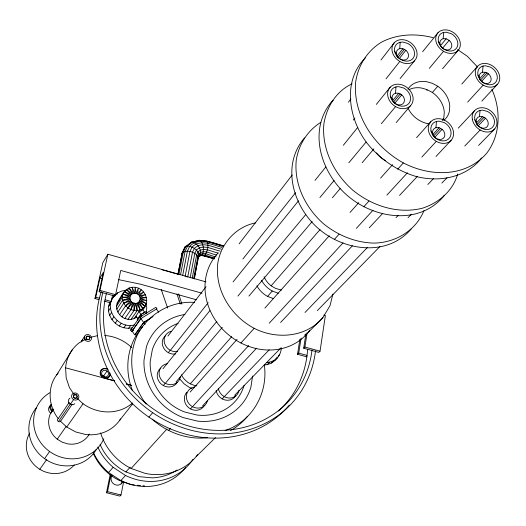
<?xml version="1.0" encoding="UTF-8"?>
<svg xmlns="http://www.w3.org/2000/svg" width="526" height="526" viewBox="0 0 526 526"><rect width="100%" height="100%" fill="white"/><g stroke="black" fill="none" stroke-linecap="round" stroke-linejoin="round"><path stroke-width="0.79" d="M124.853 318.5L127.956 319.328L133.966 310.59L134.097 303.147C127.588 302.023 129.343 291.358 136.024 293.469C142.52 294.593 140.771 305.244 134.097 303.147L130.816 309.748L124.853 318.5C118.994 316.185 115.03 309.36 117.147 303.193C121.006 297.177 123.972 288.281 132.111 287.301C144.966 285.934 151.85 302.299 141.796 310.636M146.228 313.503L146.754 307.526L145.807 303.758M132.539 327.659C118.514 331.584 103.477 315.745 110.026 302.128M134.485 324.897C118.652 329.618 102.603 308.578 114.372 295.579L111.69 299.688M395.572 93.194L398.728 93.253L401.759 94.844A6.693 5.418 39.5 0 1 402.719 103.944A6.693 5.418 39.5 0 1 393.224 101.406A6.693 5.418 39.5 0 1 395.572 93.194L395.966 86.902L398.498 86.619L403.751 88.033A11.013 8.896 39.5 0 1 410.576 99.118L410.043 101.459A11.013 8.896 39.5 0 1 399.661 105.851L397.045 104.832A11.013 8.896 39.5 0 1 390.358 96.219L390.213 93.687L390.759 91.34A11.013 8.896 39.5 0 1 395.966 86.902M399.767 48.596L402.877 48.688L405.862 50.266A6.608 5.273 38.5 0 1 406.822 59.129A6.608 5.273 38.5 0 1 397.465 56.565A6.608 5.273 38.5 0 1 399.767 48.596L400.168 42.277L402.653 42.034L407.834 43.461A10.862 8.653 38.6 0 1 414.573 54.323L414.054 56.604A10.862 8.653 38.6 0 1 403.83 60.773L401.246 59.754A10.862 8.653 38.6 0 1 394.651 51.298L394.5 48.826L395.039 46.551A10.862 8.653 38.6 0 1 400.168 42.277M281.331 348.245C280.779 356.792 272.757 364.702 264.157 364.972M435.955 127.66L439.085 127.693L442.103 129.278A6.7 5.418 41.6 0 1 443.162 138.456A6.7 5.418 41.6 0 1 433.726 135.971A6.7 5.418 41.6 0 1 435.955 127.66L436.448 121.44L438.947 121.138L444.174 122.525A11.02 8.903 41.6 0 1 451.065 133.663L450.565 136.043A11.02 8.903 41.6 0 1 440.328 140.56L437.724 139.548A11.02 8.903 41.6 0 1 430.998 130.902L430.82 128.344L431.34 125.964A11.02 8.903 41.6 0 1 436.448 121.44M441.327 46.985A6.516 5.135 39.5 0 1 443.155 38.687L443.648 32.434L446.074 32.198L451.157 33.611A10.717 8.429 39.5 0 1 457.87 44.316L457.39 46.558A10.717 8.429 39.5 0 1 447.455 50.641L444.917 49.628A10.717 8.429 39.5 0 1 438.368 41.291L438.191 38.865L438.691 36.623A10.717 8.429 39.5 0 1 443.648 32.434M480.777 80.609A6.522 5.135 41.4 0 1 482.487 72.213L483.078 66.033L485.478 65.776L490.528 67.164A10.73 8.436 41.3 0 1 497.307 77.927L496.86 80.202A10.73 8.436 41.3 0 1 487.056 84.403L484.531 83.397A10.73 8.436 41.3 0 1 477.95 75.027L477.746 72.575L478.213 70.306A10.73 8.436 41.3 0 1 483.078 66.033M479.475 116.575L482.533 116.614L485.505 118.179A6.614 5.273 42.4 0 1 486.642 127.213A6.614 5.273 42.4 0 1 477.398 124.747A6.614 5.273 42.4 0 1 479.475 116.575L480.06 110.414L482.5 110.118L487.622 111.492A10.882 8.666 42.4 0 1 494.486 122.473L494.032 124.807A10.882 8.666 42.4 0 1 484.084 129.225L481.527 128.226A10.882 8.666 42.4 0 1 474.853 119.704L474.649 117.186L475.123 114.852A10.882 8.666 42.4 0 1 480.06 110.414M443.188 119.04L443.267 118.501M305.915 333.905L303.699 348.225L318.795 352.394L320.032 351.21L325.377 315.521L323.799 315.074M252.592 376.024L250.895 387.182A56.723 51.469 41.2 0 1 197.355 421.083L183.081 417.565A56.723 51.469 41.2 0 1 143.999 360.139L146.498 346.502A56.723 51.469 41.2 0 1 184.981 314.449M306.987 356.891L297.538 354.294L298.729 353.124L301.069 338.106M303.699 348.225L304.909 347.028L307.131 332.636M297.538 354.294L299.886 339.25M190.136 277.827L194.817 253.4L196.382 250.067C203.036 243.531 212.668 249.613 220.078 251.073M192.22 278.129L196.698 254.683L198.026 251.849C203.74 246.418 211.879 251.928 218.178 252.999M193.647 278.51L197.934 256.05L199.071 253.611C204.127 249.048 211.163 254.203 216.659 254.952M194.423 277.623L197.907 259.305M194.298 278.925L198.401 257.372L199.42 255.182C204.292 251.093 210.867 256.346 216.094 256.859M185.113 276.413L189.912 251.579L191.997 247.154C200.235 238.633 212.557 244.932 221.959 247.384M178.873 274.618L183.331 251.79L185.961 246.24C191.569 245.478 198.065 249.64 199.42 255.182L198.059 258.509L198.401 257.372C195.928 251.993 187.21 249.416 182.239 252.651L177.933 274.217M180.51 274.848L185.099 251.296L187.611 245.99C197.447 235.694 212.28 242.71 223.596 245.892M182.667 275.42L187.368 251.224L189.689 246.306C198.966 236.674 212.859 243.65 223.465 246.484M177.926 274.697L182.239 252.651L184.909 247.023L191.628 241.993L200.117 240.329C203.74 243.932 204.246 250.363 202.28 254.932L199.459 256.05C204.081 252.973 209.749 257.451 214.523 257.95M110.223 474.432L106.495 492.757L119.941 496.11L121 494.986L123.702 481.428M144.913 305.507L146.235 303.627L139.791 300.898L144.867 306.257C136.188 318.204 115.713 303.712 124.386 291.628L131.079 294.672L126.47 289.504L125.208 291.437M106.495 492.757L107.521 491.626L110.927 474.86M133.966 310.59L135.465 303.338L137.154 310.636L131.106 319.367L127.956 319.328M98.809 299.61L94.956 298.551L95.765 297.229L99.953 278.05L103.359 272.409L99.151 291.72L114.721 296.02L115.575 294.685L120.737 270.449L202.043 293.212M104.207 301.096L110.375 302.792L111.21 301.483L112.577 295.099M114.721 296.02L115.049 294.475M99.151 291.72L99.979 290.372L107.843 254.249L205.929 281.877M94.956 298.551L102.78 262.783L107.843 254.249M457.699 173.988C453.103 190.813 438.506 203.141 422.2 208.276C397.617 214.325 371.836 205.811 352.663 190.05C334.122 173.573 321.702 149.45 323.832 124.241C326.35 107.357 336.219 91.024 352.085 83.844M332.925 294.087L330.032 305.619L322.859 317.678L308.229 332.366M130.816 309.748L132.795 302.621L127.923 308.164L121.999 316.935M184.547 248.259L184.909 247.023L185.961 246.24M442.557 120.27L443.03 119.093M181.924 253.802L184.218 248.956M481.422 157.879L480.613 159.299C464.859 177.887 439.065 182.272 416.27 176.545C396.63 170.687 379.47 158.72 366.714 142.737C348.567 118.639 342.196 80.846 365.392 57.84M444.26 195.218L443.471 196.586C418.44 225.601 374.354 218.573 347.66 195.817C321.09 173.172 307.243 130.415 331.945 101.347L333.168 100.354M424.002 210.564C415.856 230.769 395.013 242.933 373.624 243.097C355.162 242.552 337.731 235.28 323.457 223.728C305.652 207.908 293.975 184.613 296.217 160.45C298.564 144.808 307.302 130.796 320.775 122.374M127.923 308.164L131.645 301.799L125.497 305.948L119.599 314.752M50.825 413.074L50.253 414.001A22.013 20.639 33 0 0 57.242 439.184L62.186 442.182L67.69 443.865A22.013 20.639 33 0 0 89.328 434.108M53.067 409.399L51.285 412.318L52.12 411.043M51.627 404.987A3.682 3.445 30.2 0 0 51.903 409.951L52.534 410.405L53.251 409.235M56.69 374.86L72.397 349.639M81.543 341.111L84.673 336.193M87.073 339.467L86.488 338.652A1.841 1.69 31.1 0 1 87.572 336.107A1.841 1.69 31.1 0 1 89.782 338.146A1.841 1.69 31.1 0 1 87.184 339.296L87.079 339.454A1.841 1.69 31 0 0 89.683 338.001M88.795 336.331L88.697 336.495A1.841 1.69 31 0 1 89.598 337.554L97.606 335.627M108.658 306.382L110.499 303.528M116.726 294.481L117.844 292.745L122.039 290.944L125.898 290.398M108.527 310.945L110.368 308.098M304.462 137.911C280.693 165.802 293.186 207.08 318.887 228.994C344.53 251.014 387.287 256.938 411.122 229.066M117.147 303.193L122.992 294.251L130.33 295.704L124.386 291.628M109.638 315.488L111.486 312.668M116.555 306.112L122.394 297.197L129.902 296.907L122.992 294.251M128.259 289.32L129.107 288.031L133.321 293.416L132.111 287.301L134.663 293.271L135.287 287.367L136.024 293.469L138.41 288.215L137.325 293.988L141.277 289.793L138.469 294.81L143.69 291.989L139.383 295.862L145.492 294.659L140.001 297.085L146.557 297.624L140.284 298.393L146.807 300.681L140.212 299.688L146.235 303.627M52.534 410.405L53.369 409.129M116.785 309.143L122.63 300.267L129.83 298.209L122.394 297.197M111.92 319.709L113.78 316.902M117.824 312.096L123.689 303.252L130.106 299.518L122.63 300.267M115.22 323.319L117.094 320.525M69.215 402.383L58.261 418.611C50.384 408.741 48.011 395.079 52.153 383.132A38.845 36.064 33.5 0 1 58.162 373.026M74.317 394.816L69.465 387.682L66.177 377.892L65.592 367.825A40.476 37.221 33.9 0 1 79.281 342.755L86.376 338.823M77.052 396.525A1.867 1.736 32.1 0 0 76.046 394.98L76.145 394.829M58.425 421.576L70.76 403.403M119.303 326.054L121.197 323.273M70.399 404.257L73.581 399.576A3.741 3.472 31.8 0 0 77.96 399.037L83.062 403.751A40.476 37.221 33.9 0 0 132.624 402.975M72.016 404.481L60.543 421.313L66.736 427.04L75.731 431.958L85.574 434.496A38.845 36.064 33.5 0 0 120.612 418.92M76.691 397.63A1.867 1.736 32.1 0 1 73.581 396.814A1.867 1.736 32.1 0 1 75.691 394.651A1.867 1.736 32.1 0 1 76.691 397.63L77.966 399.043A3.741 3.478 32.1 0 0 77.407 393.81A3.741 3.478 32.1 0 0 72.095 394.461A3.741 3.478 32.1 0 0 73.581 399.576M123.899 327.731L125.806 324.963M131.106 319.367L134.084 318.618L140.166 309.886L138.022 302.706L142.796 308.394L140.449 311.754M128.673 328.244L130.606 325.476M142.717 308.65L143.598 307.394M57.242 439.184L66.184 426.395M146.793 313.351L145.564 311.616L140.606 314.647L137.168 319.538L137.983 320.689M138.476 318.223L140.205 315.764M44.572 458.659L49.602 451.486M66.736 427.04L83.062 403.751M104.792 377.28A3.524 3.241 33.8 0 0 103.661 375.873L107.061 371.04L105.384 370.311A3.55 3.261 33.9 0 0 103.037 376.189L104.72 376.918A3.55 3.261 33.9 0 0 107.061 371.04M130.606 330.098L139.66 317.244L155.933 307.289L156.965 308.736L140.692 318.703L131.618 331.531L130.606 330.098L132 329.25M153.073 316.613L143.631 322.412L134.728 334.852L132.098 331.143L140.948 318.638M39.798 469.291L46.788 459.395M145.873 313.2L146.669 312.076M149.397 319.058L143.808 322.497L135.373 334.266L136.655 336.081M274.664 360.612L277.189 357.154M167.925 336.042L206.028 286.683M239.113 243.814L292.252 174.967M348.396 102.222L350.908 98.973M380.982 60.003L394.52 42.468M119.737 420.215L132.631 403.863M397.82 57.669L404.441 49.306M399.247 58.636L405.862 50.266M396.762 56.407L402.877 48.688M168.32 352.663L170.233 350.25M170.865 349.658L208.171 302.7M242.92 258.956L295.559 192.694M353.308 120.007L354.84 118.074M386.012 78.834L399.813 61.463M162.988 368.739L209.881 310.636M233.071 281.903L298.512 200.807M315.002 180.379L325.824 166.966M343.346 145.255L357.772 127.377M376.327 104.391L390.239 87.152M400.115 78.565L414.593 60.7A13.577 10.822 38.6 0 0 406.019 40.324A13.577 10.822 38.6 0 0 392.961 53.816A13.577 10.822 38.6 0 0 414.593 60.7M422.595 51.745L438.132 32.605M392.435 100.841L398.728 93.253M393.501 102.097L400.312 93.878M394.947 103.07L401.759 94.844M442.839 47.919L449.125 40.344L446.193 38.786L443.155 38.687M440.42 45.723L446.193 38.786M163.343 385.571L165.256 383.27M165.94 382.58L216.916 321.32M237.936 296.059L305.724 214.595M319.913 197.546L334.102 180.49M348.817 162.81L366.155 141.967M381.396 123.656L395.585 106.607M429.321 68.347L443.536 51.311M176.046 381.902L222.314 327.402M248.91 296.085L312.194 221.545M332.406 197.743L340.381 188.347M362.19 162.666L373.887 148.884M396.223 122.571L410.582 105.66A13.761 11.125 39.5 0 0 401.91 84.831A13.761 11.125 39.5 0 0 388.642 98.822A13.761 11.125 39.5 0 0 410.582 105.66M442.544 68.742L457.968 50.588A13.4 10.54 39.5 0 0 449.342 30.521A13.4 10.54 39.5 0 0 436.751 43.763A13.4 10.54 39.5 0 0 457.968 50.588M148.904 417.125L152.698 412.68M442.938 120.388A23.828 19.219 40.5 0 0 443.852 117.587L444.286 112.275A23.828 19.219 40.5 0 0 432.385 92.497L437.763 86.251L432.359 83.312L426.632 81.688A24.005 19.304 40.5 0 0 408.018 89.104M185.704 467.233A55.414 51.693 41.7 0 1 120.829 480.6L108.58 472.519L113.129 467.285A56.019 52.133 41.7 0 1 97.777 447.074M281.745 289.957A19.173 16.687 40.8 0 1 280.161 289.754L275.466 288.34L271.14 285.822L320.038 229.586M181.339 374.762A19.225 17.45 41.2 0 0 190.3 383.848L231.696 336.666M256.885 285.802A23.243 20.284 40.8 0 0 267.543 296.394L272.277 291.01L278.333 293.291M461.828 84.042L477.615 66.25M190.149 392.061L237.075 339.349M264.9 308.085L329.283 235.753M350.02 212.465L358.752 202.655M380.574 178.136L392.58 164.651M416.585 137.68L430.768 121.743M240.941 342.991L254.183 328.309C276.334 339.77 306.178 337.508 322.859 317.678M334.319 239.455L339 234.267M363.795 206.784L368.917 201.103M397.695 169.194L403.357 162.915C430.183 176.874 465.799 177.63 486.813 153.079C500.64 134.834 501.081 109.75 491.869 89.361M100.091 444.47A52.495 48.859 41.7 0 0 125.911 471.934L130.277 467.108M480.402 80.189L487.03 72.897L488.43 73.844A6.522 5.135 41.4 0 1 490.692 81.26A6.522 5.135 41.4 0 1 483.874 83.023M481.809 81.136L488.43 73.844M100.571 432.878A56.532 52.462 41.6 0 0 131.125 468.475L167.005 428.966M479.423 78.966L485.505 72.286L487.03 72.897M120.829 480.6L125.51 475.458A56.019 52.133 41.7 0 0 192.884 459.415M432.444 134.958L439.085 127.693M433.457 136.195L440.663 128.311M434.364 137.759L442.103 129.278M467.686 102.077L483.184 85.107M168.642 430.432L170.588 428.302M190.504 408.899L192.529 406.697M193.18 405.98L248.686 345.562M269.22 323.207L343.044 242.854M356.365 228.356L373.019 210.229M386.893 195.126L407.433 172.771M421.865 157.064L436.297 141.349M481.842 101.097L497.478 84.265A13.406 10.546 41.3 0 0 488.7 64.06A13.406 10.546 41.3 0 0 476.372 77.539A13.406 10.546 41.3 0 0 497.478 84.265M458.304 128.114L474.518 110.69M202.628 405.816L256.484 348.271M280.608 322.497L352.413 245.773M369.245 227.791L382.711 213.405M399.536 195.422L417.493 176.243M436.001 156.465L451.15 140.278A13.775 11.125 41.6 0 0 442.313 119.303A13.775 11.125 41.6 0 0 429.328 133.545A13.775 11.125 41.6 0 0 451.15 140.278M476.3 123.137L482.533 116.614M476.701 124.951L484.078 117.226M478.127 125.911L485.505 118.179M224.858 396.012L269.207 349.803M305.027 312.477L367.575 247.305M395.999 217.679L398.274 215.312M427.842 184.501L433.529 178.577M464.8 145.991L480.153 129.994M222.163 398.886L224.3 396.663M234.681 395.276L281.167 347.66M317.323 310.623L379.877 246.549M407.998 217.744L411.437 214.214M441.853 183.061L447.021 177.768M478.588 145.439L494.657 128.975M267.142 364.728L269.647 362.177L273.757 360.639L277.195 358.048M118.528 300.602L119.553 299.55M271.238 363.196L273.757 360.639M278.201 356.128L279.727 354.583M125.497 305.948L130.731 300.74L123.689 303.252M196.211 456.529L215.489 437.619M114.951 295.106L117.844 292.745M190.675 242.703L191.628 241.993C197.355 242.42 202.063 249.949 200.426 255.366L197.973 257.175L199.038 256.412M132.098 331.143L133.486 330.295M131.618 331.531L133.012 330.676M141.672 314.167L144.676 312.332L142.441 309.176M134.084 318.618L136.681 317.139M225.148 430.498C252.349 421.313 268.221 393.159 264.348 365.09M199.315 255.767L201.451 255.583M255.761 222.846C236.089 226.561 220.736 243.65 217.784 263.302C214.621 290.056 230.868 315.975 254.183 328.309M482.487 72.213L485.505 72.286M266.649 362.421L269.647 362.177M199.183 240.257L207.316 241.21C208.842 245.944 207.441 252.033 204.417 255.938L203.825 255.879L214.062 258.799M134.229 484.946L131.27 484.676L118.547 480.08A51.607 48.208 41.7 0 1 93.174 453.077M137.391 485.235L140.554 485.518M142.927 485.735L144.512 485.879M194.686 302.437C171.088 300.589 147.609 314.272 137.135 335.483C127.391 357.259 131.362 382.875 144.683 402.252L146.313 404.034M196.777 385.821L194.962 385.617L190.3 383.848M200.518 255.485L204.417 255.938L214.601 258.845M273.546 298.663L267.543 296.394M107.528 369.028A5.267 4.846 33.9 0 0 106.259 368.522L104.924 368.332A5.267 4.846 33.9 0 0 100.131 372.605A5.267 4.846 33.9 0 0 104.26 378.109L105.601 378.293A5.267 4.846 33.9 0 0 110.302 374.65M433.194 37.708C415.981 33.223 397.492 33.835 381.508 42.159C367.049 50.93 357.825 65.928 355.589 82.595C353.124 116.147 374.782 147.102 403.357 162.915M186.421 276.689L187.736 276.965L192.477 252.329L194.304 248.45C201.8 240.869 212.839 247.161 221.288 249.114M107.521 491.626L121 494.986M65.592 367.825L114.76 380.923M126.654 384.085L131.415 385.354M104.26 378.109L114.412 380.817M126.122 383.941L131.585 385.4M95.765 297.229L99.414 298.235M105.226 299.84L111.21 301.483M298.729 353.124L307.02 355.405M99.979 290.372L115.575 294.685M304.909 347.028L320.032 351.21M428.861 123.939C420.037 122.282 411.871 116.456 408.097 108.231M196.494 299.8L140.587 284.211L118.541 279.641M99.953 278.05L102.254 278.688M304.561 334.957L306 335.358M162.054 269.759L177.453 274.099M206.718 241.178L223.077 245.879M101.998 375.15L103.661 375.873M131.106 468.469L145.13 473.38A56.532 52.462 41.6 0 0 197.691 454.628M125.911 471.934L138.851 476.628L152.303 477.864A52.495 48.859 41.7 0 0 177.025 469.988M191.983 388.385L189.222 387.34L184.087 383.796L179.945 379.141M76.046 394.98L73.206 393.422M432.385 92.497L427.013 89.584L421.326 87.974A23.828 19.219 40.5 0 0 409.162 89.617M426.632 90.031L427.184 90.327M113.129 467.285L125.51 475.458M457.574 49.562L467.338 56.282L477.7 67.144M87.184 339.296L86.488 338.652M144.867 306.257L139.042 301.924L142.796 308.394M126.47 289.504L132.098 293.896L129.107 288.031M156.472 309.13L158.701 312.253M138.825 311.379L141.067 314.535M140.606 314.647L141.836 316.382M143.808 322.497L145.117 324.338M139.916 317.178L143.631 322.412M139.66 317.244L140.692 318.703M136.149 316.159L138.049 318.835M390.358 96.219L392.166 98.875M430.998 130.902L432.642 133.42M394.651 51.298L396.413 54.086M474.853 119.704L476.306 122.229M438.368 41.291L439.946 44.085M477.95 75.027L479.37 77.697M140.166 309.886L136.806 303.193L137.154 310.636M161.212 289.484L167.656 308.111M176.992 293.975L180.293 304.061M178.623 293.922L181.911 304.035M247.325 416.546A68.978 62.719 41.2 0 1 230.487 430.544M207.402 437.737A68.978 62.719 41.2 0 1 152.192 419.209M132.44 390.752A68.978 62.719 41.2 0 1 142.664 326.712M309.715 330.453A60.049 52.771 40.9 0 1 228.106 334.437A60.049 52.771 40.9 0 1 218.132 253.052M272.277 291.01A23.44 20.402 40.8 0 1 261.527 280.325M271.14 285.822A19.173 16.687 40.8 0 1 264.078 276.722M244.149 385.334A49.865 45.256 41.2 0 1 197.04 415.047L184.521 411.95A49.865 45.256 41.2 0 1 150.193 361.559L152.369 349.573A49.865 45.256 41.2 0 1 178.143 323.345M204.325 405.579A11.066 10.126 43.1 0 1 188.985 407.913A11.066 10.126 43.1 0 1 186.835 392.238M235.753 395.631A10.974 9.941 44.3 0 1 224.78 399.931A10.974 9.941 44.3 0 1 216.147 390.476M175.769 353.919A10.954 9.941 38.2 0 1 163.579 347.923A10.954 9.941 38.2 0 1 165.729 335.47M108.58 472.519A55.414 51.693 41.7 0 1 93.404 452.518M122.887 481.356A6.24 5.911 44.1 0 1 114.444 484.433A6.24 5.911 44.1 0 1 112.051 475.497A6.22 5.898 44.1 0 0 111.019 476.668M122.131 480.974A6.22 5.898 44.1 0 1 121.138 483.894M385.512 160.64A22.855 18.739 40.5 0 1 376.471 152.882M437.763 86.251A24.005 19.304 40.5 0 1 449.769 106.153L449.342 111.492A24.005 19.304 40.5 0 1 444.187 120.106M51.015 404.277A4.622 4.326 30.2 0 0 52.166 411.233L50.91 413.14L49.95 412.417A4.609 4.313 30.1 0 1 50.687 405.539M103.806 438.73A37.122 34.815 33 0 1 47.038 449.487A37.122 34.815 33 0 1 49.74 392.751M96.133 449.815A36.623 34.44 32.8 0 1 44.907 458.896A36.623 34.44 32.8 0 1 36.333 407.854M74.278 465.004A27.536 26.063 32.3 0 1 38.102 468.166A27.536 26.063 32.3 0 1 29.706 433.082M449.125 40.344A6.516 5.135 39.5 0 1 451.321 47.708A6.516 5.135 39.5 0 1 444.424 49.398M443.924 49.148A6.516 5.135 39.5 0 1 441.695 47.412M207.395 400.878A11.112 10.158 43.1 0 1 196.119 407.952A11.112 10.158 43.1 0 1 186.355 397.262A11.112 10.158 43.1 0 1 194.705 386.978M177.262 382.336A11.059 10.126 39.7 0 1 161.258 384.131A11.059 10.126 39.7 0 1 160.746 368.095M180.385 376.905A11.105 10.158 39.7 0 1 169.319 384.611A11.105 10.158 39.7 0 1 159.135 374.098A11.105 10.158 39.7 0 1 167.577 363.683M239.028 390.285A11.02 9.974 44.2 0 1 228.632 398.018A11.02 9.974 44.2 0 1 218.257 388.214M177.716 351.513A11 9.968 38.2 0 1 164.645 343.563A11 9.968 38.2 0 1 171.174 331.262M483.374 82.779A6.522 5.135 41.4 0 1 481.145 81.043M312.003 349.935A109 97.711 39.6 0 1 157.833 412.009L154.381 409.715A109 97.711 39.6 0 1 106.495 293.146M315.501 350.835A112.742 101.064 39.6 0 1 189.662 429.847A112.742 101.064 39.6 0 1 102.728 292.831M289.379 405.027A111.834 100.466 39.6 0 1 159.207 423.456A111.834 100.466 39.6 0 1 98.895 300.385L99.789 296.697A111.834 100.466 39.6 0 1 101.288 291.614M278.458 411.023A108.119 97.132 39.6 0 0 306.849 356.825L307.276 353.222A108.119 97.132 39.6 0 0 307.572 349.593M60.799 420.958A1.795 1.683 31.4 0 1 57.886 421.135A1.795 1.683 31.4 0 1 58.675 418.44M109.954 372.901A4.879 4.484 33.9 0 1 104.805 377.852L103.596 377.497A4.879 4.484 33.9 0 1 100.624 371.928A4.879 4.484 33.9 0 1 105.719 368.772L106.929 369.134A4.879 4.484 33.9 0 1 108.021 369.778M104.667 335.489A40.476 37.221 33.9 0 1 131.855 347.739M86.382 338.816A1.841 1.69 31 0 1 86.902 336.462M87.323 336.298A1.841 1.69 31 0 1 88.25 336.311M77.02 396.985A1.867 1.736 32.1 0 1 75.008 398.261A1.867 1.736 32.1 0 1 73.39 396.341A1.867 1.736 32.1 0 1 75.119 394.737M81.241 341.939A3.649 3.353 30.9 0 1 82.779 339.875M74.758 403.718A3.708 3.452 31.9 0 1 69.281 403.343A3.708 3.452 31.9 0 1 70.037 398.143M472.309 119.126A13.597 10.829 42.4 0 0 492.441 130.757A13.597 10.829 42.4 0 0 488.924 109.717A13.597 10.829 42.4 0 0 472.309 119.126M84.469 338.823A3.675 3.373 31 0 0 90.577 340.46A3.675 3.373 31 0 0 88.611 334.648A3.675 3.373 31 0 0 84.469 338.823"/></g></svg>
